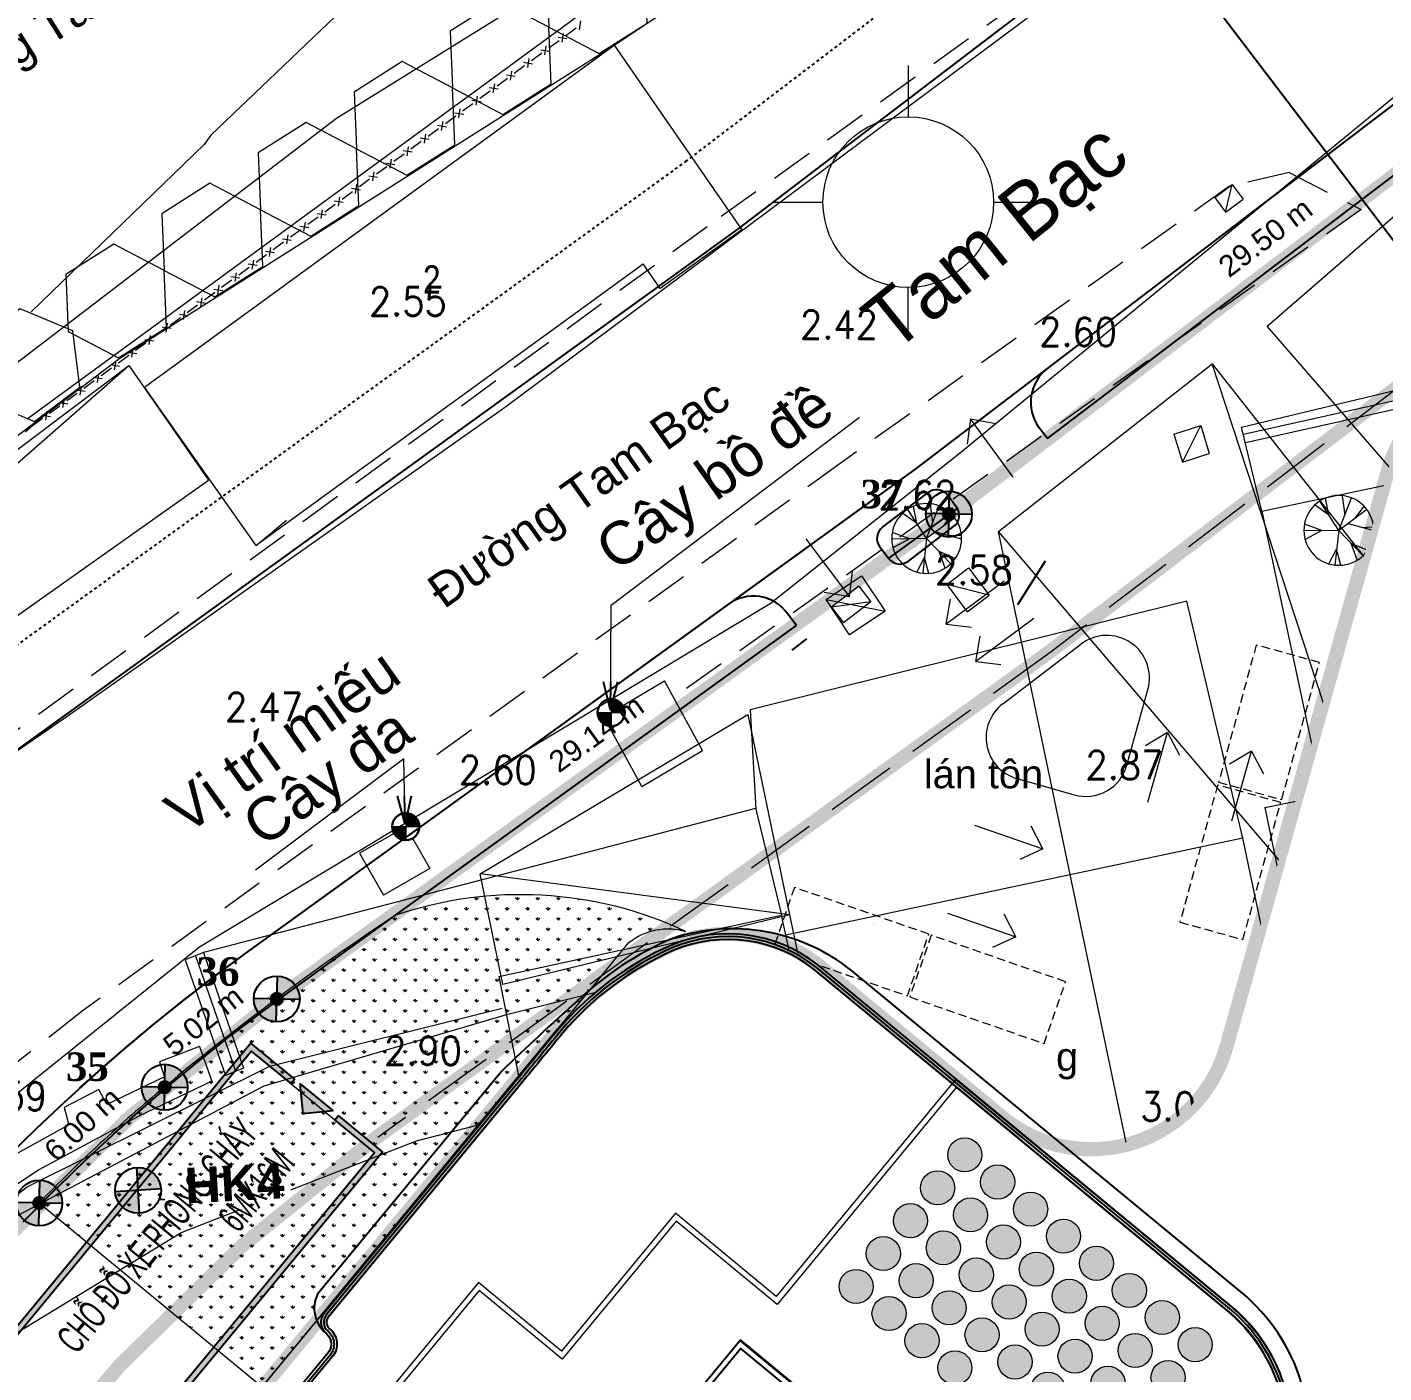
# Model space of a CAD drawing. Header units: millimetres. Extents: x 583747 to 595948, y 2304962 to 2309584.
# Drawn here: x 595601.32 to 595649.03, y 2307284.87 to 2307332.2 of the extents above; entities that cross this region are included whole.
import ezdxf
from ezdxf.enums import TextEntityAlignment as Align
from ezdxf.xclip import XClip

# ---------------------------------------------------------------- set-up
doc = ezdxf.new("R2010")
doc.units = ezdxf.units.MM
doc.set_wipeout_variables(frame=1)
for name, pattern in [('CONTINOUS', [0]), ('DASH', [0.35, 0.25, -0.1]), ('DASHDOT', [1, 0.5, -0.25, 0, -0.25]), ('DASHED', [4.5, 3, -1.5]), ('{Long Duong}', [2.3, 1.5, -0.8]), ('{qui hoach}', [1.3, 0, -1.3])]:
    doc.linetypes.add(name, pattern=pattern)
for name, color, linetype, lineweight in [('00_nen', 8, 'Continuous', 5), ('A-DOOR', 1, 'Continuous', 9), ('A-GENM-____-OTLN', 13, 'Continuous', 9), ('bo dat CXCL', 95, 'Continuous', 18), ('Code Cao do', 7, 'Continuous', 0), ('D-building block', 8, 'Continuous', 13), ('Duong RG Thua', 7, 'Continuous', 0), ('Ghi chu nha', 7, 'Continuous', 0), ('hatch', 45, 'Continuous', 5), ('KT-Chu viet', 255, 'Continuous', 20), ('KT-DV', 7, 'Continuous', 0), ('KT-Ghi chu', 7, 'Continuous', 15), ('KT-NEN', 7, 'Continuous', 0), ('KT-Net thay', 7, 'Continuous', 20), ('KT-TMB', 7, 'Continuous', 0), ('Level 15', 7, 'Continuous', 0), ('Long Duong_ Phan Cach chat lieu rair mat', 7, 'Continuous', 0), ('moc', 7, 'Continuous', 0), ('Nen dc cb Hong bang', 253, 'Continuous', 60), ('đường pccc', 6, 'Continuous', 13)]:
    doc.layers.add(name, color=color, linetype=linetype, lineweight=lineweight)
for name, color, linetype in [('A-ANNO-ROOM GEN', 50, 'Continuous'), ('A-FLOR-STRS', 1, 'Continuous'), ('A-GLAZ', 135, 'Continuous'), ('A-PLOT LINE', 6, 'DASHDOT'), ('A-WALL', 11, 'Continuous'), ('AFP-KERB-LINE', 2, 'Continuous'), ('K2', 2, 'Continuous'), ('KT-Kich thuoc', 159, 'Continuous'), ('Xref_NT1+NT2_MBDV Cot vach_220729$0$ccu12-Thay', 7, 'Continuous')]:
    doc.layers.add(name, color=color, linetype=linetype)
doc.layers.add('A-TREES', color=7, linetype='Continuous', lineweight=5, true_color=0x4b833f)
doc.layers.add('KT-Vat lieu', color=250, linetype='Continuous', plot=False)
doc.styles.add('ghicu', font='Vnarial.ttf', dxfattribs={"width": 0.8, "height": 1})
doc.styles.add('Gothic', font='GOTHIC.TTF')
doc.styles.get("Standard").update_dxf_attribs({"font": 'arial.ttf'})
doc.styles.add('Style-.VnArial', font='Vnarial.ttf')
doc.styles.add('Style-STANDARD', font='STANDARD.shx')
doc.styles.add('style6', font='VHAVANB.TTF')
doc.styles.add('VnAvantH', font='VHAVAN.TTF')
doc.dimstyles.new('ISO-25', dxfattribs={"dimtxt": 2.5, "dimasz": 2.5, "dimexe": 1.25, "dimexo": 0.625, "dimtad": 1, "dimtxsty": 'Standard', "dimcen": 2.5, "dimadec": 0, "dimazin": 0, "dimtfac": 1, "dimtmove": 0, "dimatfit": 3, "dimfxl": 1, "dimarcsym": 0})
doc.dimstyles.get("Standard").update_dxf_attribs({"dimtxt": 0.18, "dimasz": 0.18, "dimexe": 0.18, "dimexo": 0.0625, "dimgap": 0.09, "dimtad": 0, "dimtih": 1, "dimtoh": 1, "dimdec": 4, "dimzin": 0, "dimdsep": 46, "dimtxsty": 'Standard', "dimcen": 0.09, "dimadec": 0, "dimazin": 0, "dimtfac": 1, "dimtdec": 4, "dimtofl": 0, "dimtmove": 0, "dimatfit": 3, "dimfxl": 1, "dimtolj": 1, "dimtzin": 0, "dimarcsym": 0})

# ---------------------------------------------------------------- blocks, each defined once
blk = doc.blocks.new('road')
at = {"layer": 'AFP-KERB-LINE'}
for p, q in [((3483130, 1281369), (3498970, 1306081)), ((3483130, 1281369), (3498970, 1306081)), ((3491897, 1275588), (3507801, 1300401)), ((3464000, 1253155), (3483130, 1281369)), ((3475557, 1251490), (3491897, 1275588))]:
    blk.add_line(p, q, dxfattribs=at)
at = {"layer": 'AFP-KERB-LINE', "elevation": 0}
blk.add_lwpolyline([(3572174, 1147849), (3572047, 1147798), (3551626, 1142723, -0.685086), (3475557, 1251490)], format="xyb", dxfattribs=at)
at = {"layer": 'A-ANNO-ROOM GEN', "insert": (3488055, 1280161), "char_height": 2003.91, "width": 202631.34, "attachment_point": 1, "rotation": 58.8095, "style": 'Gothic'}
blk.add_mtext('Tam B{\\fArial|b0|i0|c0|p34;ạ}c', dxfattribs=at)
blk = doc.blocks.new('PLOT')
at = {"layer": 'A-PLOT LINE', "color": 251}
for p, q in [((3480604, 1282987), (3496444, 1307700)), ((3480625, 1283020), (3454001, 1243754)), ((3480625, 1283020), (3454001, 1243754)), ((3480625, 1283020), (3454001, 1243754)), ((3480625, 1283020), (3454001, 1243754))]:
    blk.add_line(p, q, dxfattribs=at)
blk = doc.blocks.new('wqeqweweqewe')
for points in [[(-1289162, 412569), (-1285984, 412569), (-1286795, 413342)], [(-1289162, 412569), (-1285984, 412569), (-1286795, 411795)]]:
    blk.add_lwpolyline(points)
blk = doc.blocks.new('werwer')
at = {"layer": 'A-GENM-____-OTLN', "linetype": 'DASHED', "ltscale": 100}
for p, q in [((-17416, -23694, 0), (-22416, -23699, 0)), ((-22416, -23699, 0), (-22414, -25999, 0)), ((-17414, -25994, 0), (-17416, -23694, 0)), ((-22414, -25999, 0), (-17414, -25994, 0))]:
    blk.add_line(p, q, dxfattribs=at)
blk = doc.blocks.new('Tree')
for p, q in [((487050, 312107), (487470, 311867)), ((487819, 311432), (487178, 312231)), ((487324, 312329), (487470, 311867)), ((487813, 311436), (488148, 312404)), ((487974, 311902), (487960, 312449)), ((487974, 311902), (488380, 312288)), ((487813, 311436), (486790, 311387)), ((486823, 311654), (487333, 311413)), ((486977, 310843), (487813, 311436)), ((487813, 311436), (487804, 311436)), ((487813, 311436), (487813, 311444)), ((487813, 311436), (487813, 311427)), ((487813, 311436), (487821, 311436)), ((487813, 311436), (488815, 311227)), ((487813, 311436), (488295, 310532)), ((488836, 311401), (488359, 311322)), ((488763, 311057), (488359, 311322)), ((487313, 311081), (486910, 310952)), ((487536, 311239), (487499, 310462)), ((488054, 310984), (488456, 310663)), ((488054, 310984), (488100, 310472)), ((487524, 310836), (487406, 310519))]:
    blk.add_line(p, q)
blk.add_circle((487813, 311436), 1024)
blk = doc.blocks.new('DV')
at = {"layer": 'bo dat CXCL'}
h = blk.add_hatch(dxfattribs=at)
h.set_pattern_fill('GRASS', color=256, scale=20)
h.set_pattern_definition([(90, (-595062099.87, -2307132692.02), (-359.2102448, 359.2102448), [95.25, -623.1704896]), (45, (-595062099.87, -2307132692), (-359.21024484, 359.21024484), [95.25, -412.75]), (135, (-595062099.87, -2307132692), (-359.21024484, -359.21024484), [95.25, -412.75])])
edge = h.paths.add_edge_path()
edge.add_arc((556583, 155316), 13678, 64.9127, 108.8591)
edge.add_arc((604513, 89461), 94604, 123.5991, 129.72117)
edge.add_arc((580408, 118474), 56884, 129.7212, 135.7674)
edge.add_line((539650, 158155), (547490, 151681))
edge.add_line((547490, 151681), (559175, 165838))
edge.add_line((559175, 165838), (560390, 167309))
edge.add_arc((561763, 165607), 2186, 73.5441, 128.8923, ccw=False)
at = {"layer": 'A-FLOR-STRS', "extrusion": (1.01289e-07, -2.17418e-09, 1)}
blk.add_line((566130, 177596, 0), (566643, 177988), dxfattribs=at)
at = {"layer": 'A-GLAZ'}
blk.add_line((546656, 150679), (557892, 164291), dxfattribs=at)
at = {"layer": 'AFP-KERB-LINE'}
for p, q in [((581928, 192704), (593896, 201835)), ((575100, 185037), (593812, 199262)), ((569515, 180818), (571943, 182571)), ((556275, 171233), (566279, 178465)), ((548047, 165286), (556275, 171233))]:
    blk.add_line(p, q, dxfattribs=at)
at = {"layer": 'AFP-KERB-LINE', "extrusion": (1.01289e-07, -2.17418e-09, 1)}
for p, q in [((575100, 185037), (574801, 185429)), ((575100, 185037), (574801, 185429)), ((569306, 181916), (570896, 183129)), ((571900, 182637), (571597, 183035)), ((570215, 180724), (571806, 181937)), ((569515, 180818), (569211, 181215)), ((566279, 178465), (565976, 178862)), ((566279, 178465), (565976, 178862))]:
    blk.add_line(p, q, dxfattribs=at)
at = {"layer": 'AFP-KERB-LINE', "extrusion": (1.01289e-07, -2.17418e-09, 1), "elevation": -1}
blk.add_lwpolyline([(541086, 162196, -0.026206), (546868, 166902), (566687, 181227)], format="xyb", dxfattribs=at)
at = {"layer": 'AFP-KERB-LINE', "elevation": 0}
blk.add_lwpolyline([(539092, 157484, -0.043), (548047, 165286)], format="xyb", dxfattribs=at)
at = {"layer": 'AFP-KERB-LINE', "extrusion": (1.01289e-07, -2.17418e-09, 1)}
for centre, radius, start, end in [((576017, 186307, 0), 1500, 126.7112, 215.8567), ((576017, 186307, 0), 1500, 126.7112, 215.8567), ((571199, 182732, -1), 500, 37.3415, 127.3415), ((571502, 182334, 0), 500, 307.3415, 37.3415), ((569609, 181519, -1), 500, 127.3415, 217.3415), ((569912, 181121, 0), 500, 217.3415, 307.3415), ((564765, 178017, 2), 1477, 34.9266, 127.0922), ((564765, 178017, 2), 1477, 34.9266, 127.0922)]:
    blk.add_arc(centre, radius, start, end, dxfattribs=at)
at = {"layer": 'AFP-KERB-LINE', "extrusion": (-8.38811e-08, 1.09944e-07, 1)}
blk.add_arc((573618, 173886, 0), 7500, 231.8762, 231.8901, dxfattribs=at)
at = {"layer": 'D-building block', "linetype": 'CONTINOUS', "ltscale": 10000, "elevation": 0}
blk.add_lwpolyline([(562382, 167704, 0.194138), (552161, 168260, 0.026719), (544056, 162227, 0.026388), (539650, 158155), (547490, 151681), (559175, 165838), (560390, 167309, -0.246309)], format="xyb", close=True, dxfattribs=at)
at = {"layer": 'KT-Net thay', "extrusion": (1.01289e-07, -2.17418e-09, 1)}
blk.add_line((573536, 175710), (576282, 177805), dxfattribs=at)
blk.add_line((573536, 175710), (576282, 177805), dxfattribs=at)
at = {"layer": 'KT-Net thay'}
for p, q in [((577901, 173550), (578637, 176213)), ((577901, 173550), (578637, 176213)), ((574038, 173074), (576047, 172507)), ((574038, 173074), (576047, 172507))]:
    blk.add_line(p, q, dxfattribs=at)
for centre, start, end in [((577192, 176612), 344.539, 127.3415), ((577192, 176612), 344.539, 127.3415), ((574446, 174518), 127.3415, 254.2212), ((574446, 174518), 127.3415, 254.2212), ((576455, 173950), 254.2212, 344.539), ((576455, 173950), 254.2212, 344.539)]:
    blk.add_arc(centre, 1500, start, end, dxfattribs=at)
ref = blk.add_blockref('PLOT', (-3147123, 179596, 0), dxfattribs=dict(rotation=340.0000000045929))
XClip(ref).set_block_clipping_path([(3437700.5976729654, 868981.9081885163), (3912891.8375199828, 1041937.3750337446), (3715693.8178756535, 1583734.481302836), (3240502.5780286361, 1410779.0144576086)])
at = {"extrusion": (-2.92942e-08, 2.18257e-07, 1), "xscale": 0.8000000000000332, "yscale": 0.8000000000000332, "zscale": 0.8000000000000332, "rotation": 126.0656720606781}
blk.add_blockref('wqeqweweqewe', (233542, 1211650, 0), dxfattribs=at)
at = {"extrusion": (2.3513e-07, -2.20643e-07, 1), "xscale": 0.8000000000000144, "yscale": 0.8000000000000144, "zscale": 0.8000000000000144, "rotation": 306.9162115471208}
blk.add_blockref('wqeqweweqewe', (922194, -841303, -2), dxfattribs=at)
at = {"extrusion": (-1.18176e-07, -1.34375e-07, 1), "xscale": 0.8000000000000039, "yscale": 0.8000000000000039, "zscale": 0.8000000000000039, "rotation": 216.4870796133321}
for p in [(-451859, -167891, 0), (-450820, -169201, 0), (-450820, -169201, 0)]:
    blk.add_blockref('wqeqweweqewe', p, dxfattribs=at)
at = {"extrusion": (9.53952e-08, 3.40318e-07, 1), "xscale": 0.8000000000000016, "yscale": 0.8000000000000016, "zscale": 0.8000000000000016, "rotation": 74.34119307554869}
for p in [(1174804, 1076212, 0), (1177762, 1075558, 0)]:
    blk.add_blockref('wqeqweweqewe', p, dxfattribs=at)
at = {"extrusion": (1.77603e-07, -2.18914e-08, 1), "xscale": 0.8000000000000013, "yscale": 0.8000000000000013, "zscale": 0.8000000000000013, "rotation": 340.7902877741442}
for p in [(1437853, -479570, 0), (1436895, -482668, 0)]:
    blk.add_blockref('wqeqweweqewe', p, dxfattribs=at)
at = {"layer": 'A-DOOR'}
for p, rotation in [((601548, 149249, 0), 254.5737797964538), ((600187, 144326, 0), 254.5737797964538), ((595169, 184261, 0), 340.8097600870932), ((599978, 182583, 0), 340.8097600870932)]:
    blk.add_blockref('werwer', p, dxfattribs=dict(at, rotation=rotation))
at = {"layer": 'A-TREES', "xscale": -1.2, "yscale": 1.2, "zscale": 1.199999999999996, "rotation": 71.72236063323176}
for p in [(1123803, 620440, 0), (1109311, 620152, 0)]:
    blk.add_blockref('Tree', p, dxfattribs=at)
at = {"layer": 'AFP-KERB-LINE'}
ref = blk.add_blockref('road', (-3147123, 179596, 0), dxfattribs=dict(at, rotation=340.0000000045929))
XClip(ref).set_block_clipping_path([(3424978.7776903473, 904726.3076186823), (3853099.8617473282, 1060549.6388383387), (3670662.8681027722, 1561791.1594749615), (3242541.7840457913, 1405967.828255306)])
blk = doc.blocks.new('nen dc cb Hong bang')
at = {"layer": '00_nen', "color": 0, "linetype": 'ByBlock', "lineweight": -2}
for p, q in [((-136.576, 127.028, -62.12), (-137.191, 128.72, -62.12)), ((-132.731, 125.235, -62.12), (-131.039, 125.851, -62.12)), ((-140.06, 122.567, -62.12), (-138.369, 123.183, -62.12)), ((-133.908, 119.698, -62.12), (-134.524, 121.39, -62.12))]:
    blk.add_line(p, q, dxfattribs=at)
at = {"layer": '00_nen', "color": 0, "linetype": 'ByBlock', "lineweight": -2, "elevation": -62.12, "flags": 128}
for points in [[(-113.839, 187.622), (-129.07, 171.952), (-138.787, 157.32), (-141.284, 155.008), (-142.277, 152.702), (-159.395, 118.008), (-159.509, 117.627), (-163.195, 110.012)], [(-181.833, 8.116), (-183.403, 9.252), (-192.428, 34.048), (-185.211, 64.686), (-176.641, 86.875), (-155.445, 120.091), (-113.333, 173.792), (-99.379, 185.59)], [(-180.753, 9.277), (-189.329, 33.713), (-187.934, 47.992), (-186.949, 52.521), (-183.245, 63.934), (-175.585, 84.96), (-159.71, 109.548), (-147.156, 125.854), (-126.871, 153.486), (-113.109, 170.638), (-106.289, 178.537)], [(-135.27, 109.289), (-130.796, 116.583), (-120.85, 133.422), (-111.294, 149.081), (-107.667, 154.389), (-104.965, 157.613), (-103.141, 159.653), (-101.564, 160.715), (-101.01, 160.917), (-100.641, 160.818), (-100.25, 160.526), (-98.037, 158.626), (-96.977, 157.6), (-67.65, 113.744), (-49.317, 82.973), (-49.265, 82.474), (-49.565, 81.996)], [(-157.108, 97.125), (-146.407, 112.557), (-131.5, 135.316)], [(-143.564, 118.965), (-152.953, 104.998), (-158.545, 108.884), (-147.156, 125.854)], [(-147.156, 125.854), (-147.156, 125.854), (-140.711, 121.29), (-142.703, 118.363), (-143.56, 118.971)], [(-108.026, 102.795), (-123.568, 122.531)], [(-115.59, 93.481), (-128.596, 114.414)], [(-186.719, 52.233), (-179.984, 71.867), (-175.239, 84.843), (-159.332, 109.42), (-155.309, 106.592)], [(-176.317, 69.642), (-171.847, 86.54), (-159.332, 109.42)], [(-85.475, -18.053), (-100.625, -20.913), (-112.434, -20.596), (-120.707, -18.676), (-132.815, -13.472), (-143.45, -6.863), (-153.391, 4.83), (-160.38, 17.048), (-165.511, 28.936), (-167.717, 43.239), (-166.205, 58.143), (-160.791, 73.212), (-149.984, 91.062), (-135.27, 109.289)], [(-176.317, 69.642), (-169.424, 86.171), (-155.309, 106.592)], [(-152.953, 104.998), (-152.25, 106.213)], [(-130.882, 99.236), (-141.591, 96.859)], [(-130.882, 99.236), (-124.213, 88.54)], [(-176.727, 52.74), (-172.633, 68.254), (-169.299, 78.258), (-167.24, 82.163), (-163.775, 87.726), (-157.108, 97.125)], [(-165.434, 42.698), (-165.246, 44.575), (-164.839, 52.574), (-162.938, 61.347), (-159.629, 69.8), (-153.947, 78.686), (-146.168, 87.255), (-138.984, 92.552), (-132.192, 97.157), (-124.127, 84.322)], [(-115.59, 93.481), (-120.233, 90.845), (-124.213, 88.54)], [(-87.652, 58.444), (-94.501, 68.502), (-98.87, 66.644), (-115.59, 93.481)], [(-118.528, 87.704), (-122.75, 88.974)], [(-118.528, 87.704), (-101.663, 60.735), (-107.343, 57.217), (-124.127, 84.322)], [(-124.127, 84.322), (-121.193, 86.205)]]:
    blk.add_lwpolyline(points, dxfattribs=at)
for points in [[(-122.201, 124.437), (-119.204, 129.841), (-98.901, 118.583), (-101.898, 113.179)], [(-128.596, 114.414), (-123.568, 122.531), (-103.595, 110.159), (-108.026, 102.795)], [(-130.882, 99.236), (-139.507, 93.472), (-141.591, 96.859), (-134.675, 105.343)], [(-121.193, 86.205), (-122.75, 88.974), (-120.148, 90.579), (-118.528, 87.704)]]:
    blk.add_lwpolyline(points, close=True, dxfattribs=at)
at = {"layer": '00_nen', "color": 0, "linetype": 'ByBlock', "lineweight": -2, "elevation": -62.12}
for points in [[(-150.301, 127.507), (-149.539, 125.658), (-147.556, 125.394), (-146.336, 126.979), (-147.099, 128.828), (-149.081, 129.092)], [(-152.741, 124.338), (-151.979, 122.489), (-149.996, 122.224), (-148.776, 123.809), (-149.539, 125.658), (-151.521, 125.922)], [(-155.181, 121.168), (-154.419, 119.319), (-152.437, 119.055), (-151.217, 120.64), (-151.979, 122.489), (-153.961, 122.753)], [(-157.622, 117.999), (-156.859, 116.15), (-154.877, 115.886), (-153.657, 117.47), (-154.419, 119.319), (-156.402, 119.584)], [(-160.062, 114.829), (-159.299, 112.98), (-157.317, 112.716), (-156.097, 114.301), (-156.859, 116.15), (-158.842, 116.414)], [(-162.502, 111.66), (-161.74, 109.811), (-159.757, 109.547), (-158.537, 111.131), (-159.299, 112.98), (-161.282, 113.245)], [(-133.478, 110.095), (-132.588, 111.303), (-131.381, 110.413), (-132.271, 109.205)], [(-164.679, 108.305), (-163.767, 106.525), (-161.769, 106.426), (-160.684, 108.106), (-161.597, 109.886), (-163.595, 109.985)]]:
    blk.add_lwpolyline(points, close=True, dxfattribs=at)
blk.add_lwpolyline([(-133.478, 110.095), (-131.381, 110.413)], dxfattribs=at)
at = {"layer": '00_nen', "color": 0, "linetype": 'ByBlock', "lineweight": -2}
blk.add_circle((-135.55, 124.209, -62.12), 3, dxfattribs=at)
at = {"layer": '00_nen', "color": 0, "linetype": 'ByBlock', "lineweight": -2, "style": 'ghicu', "width": 0.8}
blk.add_text('2', height=1, rotation=20, dxfattribs=at).set_placement((-150.359, 115.915, -62.12), align=Align.MIDDLE)
blk = doc.blocks.new('hk')
at = {"layer": 'K2'}
h = blk.add_hatch(color=256, dxfattribs=at)
h.dxf.hatch_style = 1
h.paths.add_polyline_path([(-79.569, 95.738), (-79.569, 94.297), (-78.128, 94.297, 0.006031), (-78.128, 94.332, 0.407166)])
h.paths.add_polyline_path([(-79.569, 94.297), (-81.01, 94.297, 0.006031), (-81.01, 94.263, 0.407166), (-79.569, 92.856)])
for p, q in [((-79.569, 92.856), (-79.569, 95.738)), ((-78.128, 94.297), (-81.01, 94.297))]:
    blk.add_line(p, q, dxfattribs=at)
blk.add_circle((-79.569, 94.297), 1.441, dxfattribs=at)
blk = doc.blocks.new('wwww1')
at = {"layer": 'Duong RG Thua', "color": 3, "lineweight": 0}
blk.add_line((595601.16, 2307318.466), (595620.988, 2307332.979), dxfattribs=at)
at = {"layer": 'Duong RG Thua', "color": 7, "linetype": 'Continuous', "lineweight": 0}
for p, q in [((595620.609, 2307332.47), (595620.56, 2307332.155)), ((595620.004, 2307332.027), (595619.955, 2307331.712)), ((595620.099, 2307331.957), (595620.462, 2307332.222)), ((595619.217, 2307331.451), (595619.531, 2307331.402)), ((595619.399, 2307331.584), (595619.349, 2307331.269)), ((595619.494, 2307331.514), (595619.857, 2307331.779)), ((595619.822, 2307331.894), (595620.136, 2307331.845)), ((595618.612, 2307331.008), (595618.926, 2307330.959)), ((595618.793, 2307331.141), (595618.744, 2307330.826)), ((595618.888, 2307331.071), (595619.251, 2307331.336)), ((595618.006, 2307330.565), (595618.321, 2307330.516)), ((595618.188, 2307330.698), (595618.139, 2307330.383)), ((595618.283, 2307330.628), (595618.646, 2307330.893)), ((595617.401, 2307330.122), (595617.716, 2307330.073)), ((595617.583, 2307330.255), (595617.534, 2307329.94)), ((595617.678, 2307330.185), (595618.041, 2307330.45)), ((595616.468, 2307329.299), (595616.831, 2307329.564)), ((595616.796, 2307329.679), (595617.11, 2307329.63)), ((595616.978, 2307329.812), (595616.929, 2307329.497)), ((595617.073, 2307329.742), (595617.436, 2307330.007)), ((595615.862, 2307328.856), (595616.225, 2307329.121)), ((595616.191, 2307329.236), (595616.505, 2307329.187)), ((595616.373, 2307329.369), (595616.323, 2307329.054)), ((595615.257, 2307328.413), (595615.62, 2307328.678)), ((595615.586, 2307328.793), (595615.9, 2307328.744)), ((595615.767, 2307328.926), (595615.718, 2307328.611)), ((595614.652, 2307327.97), (595615.015, 2307328.235)), ((595614.98, 2307328.35), (595615.295, 2307328.301)), ((595615.162, 2307328.483), (595615.113, 2307328.168)), ((595614.047, 2307327.527), (595614.41, 2307327.792)), ((595614.375, 2307327.907), (595614.69, 2307327.858)), ((595614.557, 2307328.04), (595614.508, 2307327.725)), ((595613.442, 2307327.084), (595613.805, 2307327.349)), ((595613.77, 2307327.464), (595614.085, 2307327.415)), ((595613.952, 2307327.597), (595613.903, 2307327.282)), ((595612.741, 2307326.711), (595612.692, 2307326.396)), ((595612.836, 2307326.641), (595613.199, 2307326.906)), ((595613.165, 2307327.021), (595613.479, 2307326.972)), ((595613.347, 2307327.154), (595613.297, 2307326.839)), ((595612.136, 2307326.268), (595612.087, 2307325.953)), ((595612.231, 2307326.198), (595612.594, 2307326.463)), ((595612.56, 2307326.578), (595612.874, 2307326.529)), ((595611.531, 2307325.825), (595611.482, 2307325.51)), ((595611.626, 2307325.755), (595611.989, 2307326.02)), ((595611.954, 2307326.135), (595612.269, 2307326.086)), ((595610.744, 2307325.249), (595611.059, 2307325.2)), ((595610.926, 2307325.382), (595610.877, 2307325.067)), ((595611.021, 2307325.312), (595611.384, 2307325.577)), ((595611.349, 2307325.692), (595611.664, 2307325.643)), ((595610.139, 2307324.806), (595610.453, 2307324.757)), ((595610.321, 2307324.939), (595610.271, 2307324.624)), ((595610.416, 2307324.869), (595610.779, 2307325.134)), ((595609.534, 2307324.363), (595609.848, 2307324.314)), ((595609.715, 2307324.496), (595609.666, 2307324.181)), ((595609.81, 2307324.426), (595610.174, 2307324.691)), ((595608.928, 2307323.92), (595609.243, 2307323.871)), ((595609.11, 2307324.053), (595609.061, 2307323.738)), ((595609.205, 2307323.983), (595609.568, 2307324.248)), ((595607.995, 2307323.097), (595608.358, 2307323.363)), ((595608.323, 2307323.477), (595608.638, 2307323.428)), ((595608.505, 2307323.61), (595608.456, 2307323.295)), ((595608.6, 2307323.54), (595608.963, 2307323.806)), ((595607.39, 2307322.654), (595607.753, 2307322.92)), ((595607.718, 2307323.034), (595608.033, 2307322.985)), ((595607.9, 2307323.167), (595607.851, 2307322.852)), ((595606.784, 2307322.211), (595607.148, 2307322.477)), ((595607.113, 2307322.591), (595607.427, 2307322.542)), ((595607.295, 2307322.724), (595607.246, 2307322.409)), ((595606.179, 2307321.768), (595606.542, 2307322.034)), ((595606.508, 2307322.148), (595606.822, 2307322.099)), ((595606.689, 2307322.281), (595606.64, 2307321.966)), ((595605.574, 2307321.325), (595605.937, 2307321.591)), ((595605.902, 2307321.705), (595606.217, 2307321.656)), ((595606.084, 2307321.838), (595606.035, 2307321.523)), ((595604.969, 2307320.882), (595605.332, 2307321.148)), ((595605.297, 2307321.262), (595605.612, 2307321.213)), ((595605.479, 2307321.395), (595605.43, 2307321.08)), ((595604.269, 2307320.509), (595604.22, 2307320.194)), ((595604.364, 2307320.439), (595604.727, 2307320.705)), ((595604.692, 2307320.819), (595605.007, 2307320.77)), ((595604.874, 2307320.952), (595604.825, 2307320.637)), ((595603.664, 2307320.066), (595603.614, 2307319.751)), ((595603.758, 2307319.996), (595604.122, 2307320.262)), ((595604.087, 2307320.376), (595604.401, 2307320.327)), ((595603.058, 2307319.623), (595603.009, 2307319.308)), ((595603.153, 2307319.553), (595603.516, 2307319.819)), ((595603.482, 2307319.933), (595603.796, 2307319.884)), ((595602.271, 2307319.047), (595602.586, 2307318.998)), ((595602.453, 2307319.18), (595602.404, 2307318.865)), ((595602.548, 2307319.11), (595602.911, 2307319.376)), ((595602.876, 2307319.49), (595603.191, 2307319.441)), ((595650.833, 2307319.461), (595643.921, 2307317.921)), ((595650.898, 2307319.168), (595643.991, 2307317.629)), ((595601.666, 2307318.604), (595601.981, 2307318.555)), ((595601.848, 2307318.737), (595601.799, 2307318.422)), ((595601.943, 2307318.667), (595602.306, 2307318.933)), ((595601.081, 2307318.017), (595601.338, 2307318.224)), ((595601.338, 2307318.224), (595601.701, 2307318.49)), ((595626.764, 2307304.767), (595607.351, 2307299.7)), ((595607.351, 2307299.7), (595606.713, 2307299.441)), ((595607.072, 2307299.587), (595608.481, 2307295.536)), ((595607.351, 2307299.7), (595608.764, 2307295.635)), ((595606.713, 2307299.441), (595608.126, 2307295.376)), ((595607.215, 2307296.398), (595605.812, 2307295.858)), ((595607.215, 2307296.398), (595607.65, 2307295.178)), ((595605.812, 2307295.858), (595605.981, 2307295.326)), ((595605.981, 2307295.326), (595603.96, 2307294.353)), ((595603.68, 2307294.879), (595602.455, 2307294.251)), ((595603.96, 2307294.353), (595603.68, 2307294.879)), ((595602.455, 2307294.251), (595602.626, 2307293.64)), ((595602.626, 2307293.64), (595600.283, 2307292.341))]:
    blk.add_line(p, q, dxfattribs=at)
at = {"layer": 'Duong RG Thua', "color": 7, "lineweight": 0}
for p, q in [((595642.914, 2307326.253), (595643.525, 2307326.71)), ((595643.297, 2307325.741), (595643.525, 2307326.71)), ((595643.525, 2307326.71), (595643.908, 2307326.198)), ((595642.914, 2307326.253), (595643.297, 2307325.741)), ((595643.297, 2307325.741), (595643.908, 2307326.198)), ((595643.86, 2307318.175), (595650.984, 2307319.896)), ((595641.478, 2307317.934), (595642.424, 2307318.234)), ((595641.774, 2307316.948), (595642.424, 2307318.234)), ((595642.424, 2307318.234), (595642.719, 2307317.248)), ((595644.574, 2307315.219), (595643.86, 2307318.175)), ((595641.478, 2307317.934), (595641.774, 2307316.948)), ((595641.774, 2307316.948), (595642.719, 2307317.248)), ((595644.574, 2307315.219), (595652.453, 2307316.895)), ((595644.574, 2307315.219), (595649.491, 2307292.154)), ((595633.488, 2307312.643), (595634.26, 2307313.226)), ((595634.26, 2307313.226), (595634.982, 2307312.269)), ((595630.395, 2307312.584), (595629.438, 2307311.844)), ((595633.488, 2307312.643), (595634.211, 2307311.687)), ((595634.982, 2307312.269), (595633.488, 2307312.643)), ((595641.934, 2307312.058), (595626.584, 2307308.232)), ((595630.82, 2307312.035), (595629.863, 2307311.294)), ((595634.211, 2307311.687), (595634.982, 2307312.269)), ((595643.897, 2307303.721), (595641.934, 2307312.058)), ((595629.438, 2307311.844), (595629.863, 2307311.294)), ((595621.437, 2307307.989), (595623.568, 2307309.253)), ((595624.904, 2307306.807), (595623.568, 2307309.253)), ((595626.584, 2307308.232), (595626.775, 2307304.742)), ((595622.773, 2307305.544), (595621.437, 2307307.989)), ((595622.773, 2307305.544), (595624.904, 2307306.807)), ((595626.775, 2307304.742), (595627.678, 2307301.016)), ((595644.678, 2307304.803), (595645.83, 2307305.039)), ((595644.678, 2307304.803), (595645.245, 2307302.033)), ((595645.83, 2307305.039), (595645.245, 2307302.033)), ((595645.83, 2307305.039), (595646.396, 2307302.269)), ((595614.057, 2307303.893), (595612.837, 2307303.19)), ((595614.707, 2307303.718), (595615.316, 2307302.657)), ((595643.897, 2307303.721), (595627.832, 2307300.311)), ((595646.391, 2307291.97), (595643.897, 2307303.721)), ((595612.837, 2307303.19), (595613.684, 2307301.718)), ((595615.316, 2307302.657), (595613.684, 2307301.718)), ((595645.245, 2307302.033), (595646.396, 2307302.269)), ((595617.74, 2307298.853), (595627.678, 2307301.016)), ((595630.406, 2307288.49), (595627.678, 2307301.016)), ((595617.74, 2307298.853), (595618.688, 2307294.065)), ((595608.764, 2307295.635), (595608.126, 2307295.376)), ((595618.688, 2307294.065), (595614.836, 2307293.073)), ((595614.836, 2307293.073), (595606.593, 2307289.86)), ((595646.391, 2307291.97), (595630.406, 2307288.49)), ((595646.98, 2307288.628), (595646.391, 2307291.97)), ((595647.876, 2307290.625), (595648.489, 2307290.724)), ((595647.876, 2307290.625), (595647.973, 2307290.028)), ((595648.489, 2307290.724), (595647.973, 2307290.028)), ((595648.489, 2307290.724), (595648.585, 2307290.127)), ((595647.973, 2307290.028), (595648.585, 2307290.127)), ((595606.593, 2307289.86), (595598.511, 2307284.934)), ((595646.642, 2307288.458), (595650.771, 2307289.09)), ((595628.448, 2307288.082), (595630.406, 2307288.49)), ((595628.448, 2307288.082), (595646.67, 2307200.515)), ((595646.642, 2307288.458), (595629.173, 2307284.596)), ((595654.272, 2307253.671), (595646.642, 2307288.458))]:
    blk.add_line(p, q, dxfattribs=at)
at = {"layer": 'Duong RG Thua', "color": 7, "lineweight": 0, "flags": 128}
blk.add_lwpolyline([(595630.395, 2307312.584), (595630.82, 2307312.035), (595629.438, 2307311.844)], dxfattribs=at)
at = {"layer": 'Duong RG Thua', "color": 1, "linetype": 'Continuous', "lineweight": 0, "flags": 128}
blk.add_lwpolyline([(595574.637, 2307253.739), (595576.278, 2307259.45), (595580.31, 2307269.031), (595583.829, 2307274.685), (595589.385, 2307281.694), (595595.671, 2307287.248), (595601.161, 2307291.457), (595609.685, 2307295.7), (595617.855, 2307297.747)], dxfattribs=at)
at = {"layer": 'Duong RG Thua', "color": 7, "linetype": 'Continuous', "lineweight": 0, "flags": 128}
blk.add_lwpolyline([(595607.65, 2307295.178), (595605.058, 2307293.939), (595601.566, 2307292.056), (595598.043, 2307289.704), (595594.254, 2307286.418)], dxfattribs=at)
at = {"layer": 'Long Duong_ Phan Cach chat lieu rair mat', "color": 4, "linetype": '{Long Duong}', "lineweight": 0}
for p, q in [((595625.564, 2307325.594), (595656.018, 2307347.501)), ((595645.536, 2307327.128), (595643.429, 2307326.647)), ((595645.536, 2307327.128), (595648.062, 2307325.837)), ((595643.429, 2307326.647), (595629.823, 2307316.961)), ((595648.062, 2307325.837), (595623.867, 2307308.644)), ((595590.411, 2307299.955), (595625.564, 2307325.594)), ((595629.823, 2307316.961), (595603.096, 2307297.64)), ((595603.096, 2307297.64), (595590.519, 2307287.814))]:
    blk.add_line(p, q, dxfattribs=at)
at = {"layer": 'hatch', "xscale": 0.56, "yscale": 0.56, "zscale": 0.56, "rotation": 3.617913900724599}
blk.add_blockref('hk', (595652.86, 2307241.447), dxfattribs=at)
at = {"layer": 'Code Cao do', "color": 6, "linetype": 'Continuous', "lineweight": 0, "style": 'Style-STANDARD'}
for s, p in [('2.55', (595613.176, 2307322.598)), ('2.42', (595628.332, 2307321.784)), ('2.62', (595631.096, 2307315.789)), ('2.58', (595633.08, 2307313.15)), ('2.87', (595638.369, 2307306.294)), ('2.79', (595645.472, 2307301.737)), ('2.90', (595613.708, 2307296.246)), ('3.06', (595640.295, 2307294.285)), ('3.03', (595642.543, 2307289.466))]:
    blk.add_text(s, height=1, rotation=359.9973, dxfattribs=at).set_placement(p, align=Align.MIDDLE_LEFT)
at = {"layer": 'Code Cao do', "color": 212, "linetype": 'Continuous', "lineweight": 0, "style": 'Style-STANDARD'}
for s, p in [('2.60', (595636.741, 2307321.527)), ('2.47', (595608.118, 2307308.34)), ('2.60', (595616.336, 2307306.119)), ('2.59', (595599.124, 2307294.644))]:
    blk.add_text(s, height=1, rotation=359.9973, dxfattribs=at).set_placement(p, align=Align.MIDDLE_LEFT)
at = {"layer": 'Ghi chu nha', "color": 7, "linetype": 'Continuous', "lineweight": 0, "style": 'Style-.VnArial'}
for s, height, rotation, p in [('S«ng Tam B¹c', 1.2, 32.3299, (595602.596, 2307332.708)), ('§\xadêng Tam B¹c', 1.2, 35.406, (595620.541, 2307315.858)), ('l¸n t«n', 1, 359.9973, (595634.782, 2307305.977)), ('g', 1, 359.9973, (595637.723, 2307296.037)), ('l¸n t«n', 1, 359.9973, (595637.739, 2307288.582))]:
    blk.add_text(s, height=height, rotation=rotation, dxfattribs=at).set_placement(p, align=Align.MIDDLE_CENTER)
at = {"layer": 'K2', "color": 2, "insert": (595608.446, 2307291.593), "char_height": 1.25, "width": 3.30321, "attachment_point": 5, "rotation": 3.0979, "style": 'style6', "bg_fill": 3, "box_fill_scale": 1.25, "bg_fill_color": 256, "bg_fill_true_color": 13158600, "bg_fill_transparency": 0}
blk.add_mtext('\\A1;{\\fArial|b1|i0|c0|p34;HK4}', dxfattribs=at)
blk = doc.blocks.new('fffff')
at = {"layer": 'Duong RG Thua', "lineweight": 0}
for points in [[(596125.717, 2307374.249, 0.414214), (596125.241, 2307374.724), (596125.241, 2307374.249)], [(596124.766, 2307374.249, 0.414214), (596125.241, 2307373.773), (596125.241, 2307374.249)]]:
    blk.add_hatch(color=1, dxfattribs=at).paths.add_polyline_path(points)
at = {"layer": 'Duong RG Thua', "color": 7, "lineweight": 0}
for points in [[(596125.241, 2307374.724), (596125.241, 2307373.773)], [(596124.766, 2307374.249), (596125.717, 2307374.249)]]:
    blk.add_lwpolyline(points, dxfattribs=at)
at = {"layer": 'Duong RG Thua', "color": 3, "lineweight": 30}
blk.add_circle((596125.241, 2307374.249), 0.476, dxfattribs=at)
blk = doc.blocks.new('TerminatorOpen_0.5')
at = {"color": 0, "linetype": 'ByBlock', "lineweight": -2}
for q in [(-1, 0.25), (-1, 0), (-1, -0.25)]:
    blk.add_line((0, 0), q, dxfattribs=at)
blk = doc.blocks.new('Moc')
at = {"layer": 'moc', "linetype": '{qui hoach}', "lineweight": 0, "ltscale": 0.5}
h = blk.add_hatch(color=7, dxfattribs=at)
edge = h.paths.add_edge_path()
edge.add_arc((0, 0), 0.25, 0, 360)
blk = doc.blocks.new('NEN')
at = {"layer": 'Level 15', "color": 240, "linetype": 'DASH', "lineweight": 13, "ltscale": 10, "true_color": 0xed1f24, "const_width": 0.5, "flags": 128}
blk.add_lwpolyline([(595682.634, 2307317.629), (595677.108, 2307338.736), (595668.702, 2307341.648), (595657.199, 2307332.945), (595633.733, 2307315.075), (595610.101, 2307298.024, 0.685011), (595643.311, 2307173.379), (595664.098, 2307171.161), (595705.748, 2307172.441), (595712.065, 2307180.508), (595682.634, 2307317.629)], format="xyb", close=True, dxfattribs=at)
at = {"layer": 'Level 15', "color": 152, "linetype": 'DASH', "lineweight": 13, "ltscale": 10, "true_color": 0x2776bb, "const_width": 0.5, "flags": 128}
blk.add_lwpolyline([(595676.796, 2307316.238), (595672.115, 2307334.115), (595669.766, 2307334.929), (595660.826, 2307328.166), (595637.307, 2307310.255), (595613.624, 2307293.167, 0.684877), (595643.957, 2307179.345), (595664.326, 2307177.171), (595702.756, 2307178.352), (595705.609, 2307181.996)], format="xyb", close=True, dxfattribs=at)
at = {"layer": 'hatch', "xscale": 0.56, "yscale": 0.56, "zscale": 0.56, "rotation": 358.6179139007246}
for p in [(595677.005, 2307261.209), (595653.373, 2307244.158), (595649.428, 2307241.053), (595645.022, 2307236.981)]:
    blk.add_blockref('hk', p, dxfattribs=at)
at = {"layer": 'moc', "color": 7, "linetype": '{qui hoach}', "lineweight": 0, "ltscale": 0.5}
for p in [(595633.733, 2307315.075), (595610.101, 2307298.024), (595606.156, 2307294.919), (595601.75, 2307290.847)]:
    blk.add_blockref('Moc', p, dxfattribs=at)
at = {"layer": 'moc', "color": 7, "linetype": 'Continuous', "lineweight": 0, "style": 'Style-.VnArial'}
for s, rotation, p in [('29.50 m', 37.2912, (595644.86, 2307324.806)), ('29.14 m', 35.8109, (595621.332, 2307307.36)), ('5.02 m', 38.2007, (595607.51, 2307297.258)), ('6.00 m', 42.7443, (595603.274, 2307293.618))]:
    blk.add_text(s, height=0.75, rotation=rotation, dxfattribs=at).set_placement(p, align=Align.MIDDLE_CENTER)
at = {"layer": 'moc', "color": 7, "linetype": 'Continuous', "lineweight": 0, "char_height": 1, "attachment_point": 4, "line_spacing_factor": 0.6, "style": 'Style-.VnArial'}
for s, insert in [('\\f.VnTimeH|b1|i0|c00|p39;37', (595630.621, 2307315.772)), ('\\f.VnTimeH|b1|i0|c00|p39;36', (595607.279, 2307298.982)), ('\\f.VnTimeH|b1|i0|c00|p39;35', (595602.684, 2307295.635))]:
    blk.add_mtext(s, dxfattribs=dict(at, insert=insert))
blk = doc.blocks.new('A$C742103E6')
at = {"layer": 'KT-Vat lieu'}
for points in [[(-2000, 11800), (-2000, 12000), (0, 12000), (0, -4000), (-6000, -4000), (-6000, 12000), (-4000, 12000), (-4000, 11800), (-5800, 11800), (-5800, -3800), (-200, -3800), (-200, 11800)], [(-2250, 12000), (-3000, 11250), (-3750, 12000)]]:
    blk.add_hatch(color=6, dxfattribs=at).paths.add_polyline_path(points)
at = {"color": 6}
blk.add_lwpolyline([(-5800, 11800), (-200, 11800), (-200, -3800), (-5800, -3800)], close=True, dxfattribs=at)
at = {"layer": 'KT-Vat lieu', "color": 6}
for p, q in [((-4000, 12000), (-4000, 11800)), ((-2000, 11800), (-2000, 12000))]:
    blk.add_line(p, q, dxfattribs=at)
for points in [[(-4000, 12000), (-6000, 12000), (-6000, -4000), (0, -4000), (0, 12000), (-2000, 12000)], [(-4000, 11800), (-5800, 11800), (-5800, -3800), (-200, -3800), (-200, 11800), (-2000, 11800)]]:
    blk.add_lwpolyline(points, dxfattribs=at)
blk.add_lwpolyline([(-2250, 12000), (-3000, 11250), (-3750, 12000)], close=True, dxfattribs=at)
at = {"layer": 'KT-Chu viet', "color": 6, "insert": (-4732, 9748, 74), "char_height": 1000, "width": 10535.88, "attachment_point": 3, "rotation": 90, "style": 'VnAvantH'}
blk.add_mtext('{\\W0.6;CHç §ç XE PHßNG CH¸Y\\P6mx16m}', dxfattribs=at)
blk = doc.blocks.new('duong pccc')
at = {"layer": 'KT-Kich thuoc'}
blk.add_line((11422030, 1154714), (11422996, 1156250), dxfattribs=at)
at = {"layer": 'đường pccc', "extrusion": (-0.000100202, -0.000121334, 1), "rotation": 320.4488264241234}
blk.add_blockref('A$C742103E6', (11392046, 1126214, -1278), dxfattribs=at)
blk = doc.blocks.new('NUT')
at = {"layer": 'KT-Ghi chu'}
h = blk.add_hatch(color=256, dxfattribs=at)
h.dxf.hatch_style = 1
edge = h.paths.add_edge_path()
edge.add_arc((596430.768, 2307264.799), 0.6, 0, 360)
blk.add_circle((596430.768, 2307264.799, 0.003), 0.6, dxfattribs=at)
blk = doc.blocks.new('WWWWW11')
blk.add_wipeout([(596238.135, 2307359.177), (596238.112, 2307358.978), (596238.078, 2307358.716), (596238.01, 2307358.37), (596237.953, 2307358.187), (596227.541, 2307321.466), (596225.718, 2307319.774), (596223.888, 2307318.406), (596221.272, 2307316.895), (596218.467, 2307315.746), (596214.963, 2307314.885), (596211.401, 2307314.597), (596208.01, 2307314.851), (596204.79, 2307315.525), (596202.528, 2307316.32), (596201.055, 2307317.162), (596199.346, 2307318.58), (596197.722, 2307320.106), (596196.232, 2307321.226), (596194.288, 2307322.379), (596192.496, 2307323.184), (596189.758, 2307324.012), (596187.206, 2307324.394), (596185.027, 2307324.442), (596182.964, 2307324.253), (596180.549, 2307323.732), (596178.912, 2307323.182), (596176.745, 2307322.177), (596174.837, 2307320.987), (596173.671, 2307320.088), (596170.806, 2307316.849), (596170.475, 2307317.123), (596163.925, 2307309.192), (596163.136, 2307308.52), (596162.383, 2307307.984), (596161.61, 2307307.523), (596160.942, 2307307.187), (596160.221, 2307306.884), (596151.877, 2307303.714), (596151.061, 2307303.454), (596150.167, 2307303.357), (596149.313, 2307303.441), (596148.472, 2307303.702), (596147.829, 2307304.045), (596147.216, 2307304.527), (596146.738, 2307305.062), (596146.284, 2307305.814), (596146.019, 2307306.542), (596145.89, 2307307.301), (596145.976, 2307309.171), (596146.12, 2307311.038), (596146.216, 2307312), (596146.449, 2307313.887), (596146.707, 2307315.571), (596146.909, 2307316.718), (596147.312, 2307318.709), (596147.737, 2307320.517), (596148.238, 2307322.392), (596148.59, 2307323.585), (596149.029, 2307324.965), (596149.23, 2307325.645), (596149.437, 2307326.089), (596149.633, 2307326.412), (596149.873, 2307326.735), (596177.482, 2307360.165), (596177.959, 2307360.691), (596178.621, 2307361.321), (596179.378, 2307361.927), (596180.095, 2307362.408), (596180.774, 2307362.794), (596181.461, 2307363.123), (596182.19, 2307363.328), (596183.089, 2307363.441), (596183.95, 2307363.414), (596185.041, 2307363.184), (596185.896, 2307362.832), (596186.562, 2307362.432), (596186.918, 2307362.161), (596192.912, 2307357.211), (596193.435, 2307356.817), (596194.214, 2307356.4), (596195.057, 2307356.125), (596195.899, 2307356.006), (596197.145, 2307356.092), (596198.149, 2307356.402), (596198.911, 2307356.81), (596199.709, 2307357.456), (596200.292, 2307358.152), (596200.69, 2307358.837), (596200.997, 2307359.651), (596206.716, 2307380.054), (596207.051, 2307380.862), (596207.414, 2307381.472), (596207.767, 2307381.933), (596208.101, 2307382.291), (596208.485, 2307382.634), (596222.62, 2307394.116), (596223.05, 2307394.397), (596223.519, 2307394.642), (596224.107, 2307394.869), (596224.88, 2307395.053), (596225.678, 2307395.117), (596226.583, 2307395.042), (596227.421, 2307394.826), (596228.205, 2307394.479), (596228.764, 2307394.126), (596229.423, 2307393.561), (596229.994, 2307392.876), (596230.384, 2307392.219), (596230.659, 2307391.557), (596238.097, 2307360.41), (596238.134, 2307360.1), (596238.152, 2307359.797), (596238.152, 2307359.473)]).translate(0, 0, -0.044)
at = {"layer": 'A-GLAZ', "const_width": 0.5}
blk.add_lwpolyline([(596155.594, 2307333.66), (596177.479, 2307360.166, -0.114295), (596181.458, 2307363.124, -0.292874), (596186.915, 2307362.162), (596192.909, 2307357.212, 0.564483), (596200.994, 2307359.652), (596206.713, 2307380.056, -0.123781), (596208.482, 2307382.635), (596222.617, 2307394.117, -0.506067), (596230.656, 2307391.559), (596236.123, 2307368.98), (596238.094, 2307360.411, -0.133418), (596237.95, 2307358.188), (596227.538, 2307321.467)], format="xyb", dxfattribs=at)
at = {"layer": 'A-WALL', "elevation": -0.044}
blk.add_lwpolyline([(596175.9, 2307339.554), (596177.595, 2307338.154), (596175.717, 2307335.88), (596179.919, 2307332.409), (596181.797, 2307334.684), (596182.107, 2307334.428), (596185.033, 2307337.971), (596187.539, 2307335.901), (596192.604, 2307342.035), (596183.891, 2307349.23), (596175.9, 2307339.554)], dxfattribs=at)
at = {"layer": 'KT-Net thay', "elevation": 7.637}
for points in [[(596202.951, 2307343.875, 0.30477), (596201.25, 2307350.293), (596191.439, 2307358.395), (596185.137, 2307350.765), (596181.59, 2307353.694), (596177.585, 2307348.846), (596174.664, 2307351.259), (596157.834, 2307330.884), (596160.764, 2307328.464), (596150.065, 2307315.512), (596158.387, 2307308.639), (596166.038, 2307317.901)], [(596202.689, 2307343.741, 0.314729), (596201.12, 2307350.141), (596191.466, 2307358.113), (596185.164, 2307350.483), (596181.617, 2307353.413), (596177.612, 2307348.564), (596174.691, 2307350.977), (596158.116, 2307330.911), (596161.045, 2307328.491), (596150.347, 2307315.539), (596158.36, 2307308.92), (596165.883, 2307318.029)]]:
    blk.add_lwpolyline(points, format="xyb", dxfattribs=at)
at = {"layer": 'Level 15', "color": 152, "linetype": 'DASH', "lineweight": 13, "ltscale": 10, "true_color": 0x2776bb}
for p, q in [((596218.323, 2307391.349, -0.044), (596194.803, 2307373.437, -0.044)), ((596194.803, 2307373.437, -0.044), (596171.121, 2307356.35, -0.044))]:
    blk.add_line(p, q, dxfattribs=at)
at = {"layer": 'Xref_NT1+NT2_MBDV Cot vach_220729$0$ccu12-Thay', "extrusion": (-3.81165e-21, -3.29453e-06, 1), "elevation": -7.623}
for points in [[(596203.536, 2307343.709, 0.301106), (596201.666, 2307350.759), (596187.777, 2307362.229, 0.252641), (596181.496, 2307363.358, 0.090278), (596178.145, 2307361.161, 0.010865), (596175.479, 2307358.679), (596169.009, 2307350.844), (596169.009, 2307350.844, 0.348553), (596169.304, 2307349.473), (596169.35, 2307349.431, -0.377527), (596169.372, 2307348.77), (596165.455, 2307344.028, -0.442642), (596164.783, 2307343.999), (596164.783, 2307343.999, 0.410403), (596163.234, 2307343.852), (596149.393, 2307327.091, 0.072498), (596148.459, 2307325.147, 0.050293), (596145.702, 2307312.765, 0.014313), (596145.274, 2307307.635, 0.533325), (596152.061, 2307303.118), (596160.444, 2307306.326, 0.081313), (596164.345, 2307308.763), (596185.071, 2307333.86, -0.414214), (596185.634, 2307333.914), (596193.808, 2307327.164, 0.414702), (596197.471, 2307327.517), (596200.949, 2307331.728)], [(596202.89, 2307343.684, 0.311128), (596201.276, 2307350.303), (596186.598, 2307362.423, 0.272256), (596181.458, 2307363.124, 0.114295), (596177.479, 2307360.166, -0.000247), (596175.907, 2307358.255), (596169.236, 2307350.178, 0.413726), (596169.304, 2307349.474), (596169.304, 2307349.473, -0.414311), (596169.371, 2307348.769), (596165.455, 2307344.028, -0.414153), (596164.821, 2307343.968), (596164.783, 2307343.999, 0.414214), (596164.079, 2307343.932), (596149.874, 2307326.732, 0.071626), (596149.03, 2307324.963, 0.050313), (596146.298, 2307312.694, 0.020998), (596145.889, 2307307.367, 0.50406), (596151.704, 2307303.622), (596160.221, 2307306.883, 0.080267), (596163.914, 2307309.183), (596184.609, 2307334.242, -0.414214), (596186.016, 2307334.376), (596194.19, 2307327.627, 0.41477), (596197.008, 2307327.898), (596200.318, 2307331.906)], [(596202.793, 2307343.712, 0.311453), (596201.211, 2307350.227), (596186.535, 2307362.345, 0.272153), (596181.497, 2307363.032, 0.114259), (596177.556, 2307360.102, -0.000247), (596175.984, 2307358.192), (596169.314, 2307350.114, 0.413691), (596169.367, 2307349.551), (596169.368, 2307349.55, -0.414311), (596169.449, 2307348.706), (596165.532, 2307343.964, -0.414153), (596164.757, 2307343.891), (596164.72, 2307343.922, 0.414214), (596164.157, 2307343.868), (596149.955, 2307326.672, 0.07147), (596149.125, 2307324.932, 0.050316), (596146.397, 2307312.682, 0.020978), (596145.989, 2307307.369, 0.503675), (596151.669, 2307303.716), (596160.183, 2307306.976, 0.080087), (596163.842, 2307309.253), (596184.532, 2307334.306, -0.414214), (596186.08, 2307334.454), (596194.253, 2307327.704, 0.414785), (596196.931, 2307327.962), (596200.282, 2307332.02)], [(596202.697, 2307343.739, 0.31179), (596201.145, 2307350.151), (596186.472, 2307362.267, 0.272047), (596181.537, 2307362.94, 0.114221), (596177.632, 2307360.037, -0.000247), (596176.062, 2307358.128), (596169.391, 2307350.05, 0.41364), (596169.431, 2307349.628), (596169.432, 2307349.627, -0.414311), (596169.526, 2307348.642), (596165.609, 2307343.901, -0.414153), (596164.694, 2307343.814), (596164.656, 2307343.845, 0.414214), (596164.234, 2307343.804), (596150.035, 2307326.613, 0.07131), (596149.221, 2307324.902, 0.05032), (596146.496, 2307312.67, 0.020958), (596146.089, 2307307.37, 0.503277), (596151.633, 2307303.809), (596160.146, 2307307.069, 0.079904), (596163.77, 2307309.323), (596184.454, 2307334.369, -0.414214), (596186.144, 2307334.531), (596194.317, 2307327.781, 0.4148), (596196.853, 2307328.025), (596200.247, 2307332.134)]]:
    blk.add_lwpolyline(points, format="xyb", dxfattribs=at)
at = {"layer": 'KT-Kich thuoc', "rotation": 270}
for p in [(-1711073.035, 2903786.511, -0.13), (-1711071.877, 2903785.558, -0.087), (-1711073.99, 2903785.354, -0.11), (-1711070.72, 2903784.605, -0.043), (-1711074.945, 2903784.198, -0.09), (-1711072.832, 2903784.401, -0.066), (-1711069.562, 2903783.652, 0), (-1711073.787, 2903783.245, -0.046), (-1711071.675, 2903783.448, -0.023), (-1711075.9, 2903783.041, -0.069), (-1711068.405, 2903782.699, 0.044), (-1711072.63, 2903782.292, -0.003), (-1711070.517, 2903782.495, 0.021), (-1711076.855, 2903781.885, -0.049), (-1711074.742, 2903782.088, -0.026), (-1711067.247, 2903781.746, 0.087), (-1711071.472, 2903781.339, 0.041), (-1711069.36, 2903781.542, 0.064), (-1711075.697, 2903780.932, -0.006), (-1711073.585, 2903781.135, 0.017), (-1711066.09, 2903780.792, 0.131), (-1711070.315, 2903780.385, 0.084), (-1711068.202, 2903780.589, 0.107), (-1711074.54, 2903779.978, 0.038), (-1711072.427, 2903780.182, 0.061), (-1711064.932, 2903779.839, 0.174), (-1711069.157, 2903779.432, 0.128), (-1711067.045, 2903779.636, 0.151), (-1711073.382, 2903779.025, 0.081), (-1711071.27, 2903779.229, 0.104), (-1711068, 2903778.479, 0.171), (-1711065.887, 2903778.683, 0.194), (-1711070.112, 2903778.276, 0.148)]:
    blk.add_blockref('NUT', p, dxfattribs=at)
at = {"color": 2}
blk.add_wipeout([(596173.993, 2307337.271), (596180.2, 2307332.145), (596185.004, 2307337.962), (596187.51, 2307335.893), (596192.575, 2307342.026), (596183.862, 2307349.222)], dxfattribs=at).translate(0, 0, 7.579).dxf.layer = 'A-WALL'
at = {"layer": 'A-WALL', "color": 2, "elevation": 7.579}
for points in [[(596175.687, 2307335.871), (596180.2, 2307332.145), (596185.004, 2307337.962), (596187.51, 2307335.893), (596192.575, 2307342.026), (596183.862, 2307349.222), (596173.993, 2307337.271)], [(596175.815, 2307336.025), (596180.173, 2307332.426), (596184.977, 2307338.244), (596187.483, 2307336.174), (596192.294, 2307342), (596183.889, 2307348.94), (596174.274, 2307337.297)]]:
    blk.add_lwpolyline(points, close=True, dxfattribs=at)

msp = doc.modelspace()

# ---------------------------------------------------------------- block references
at = {"layer": 'KT-NEN', "color": 7, "lineweight": 0}
msp.add_blockref('wwww1', (0.167, -0.045, -0.002), dxfattribs=at)

# ---------------------------------------------------------------- next in the draw order: block references
for p in [(-503.383, -66.154, -0.002), (-510.605, -70.164, -0.002)]:
    msp.add_blockref('fffff', p)
at = {"layer": 'AFP-KERB-LINE', "xscale": 0.001, "yscale": 0.001, "zscale": 0.001}
msp.add_blockref('duong pccc', (584214.128, 2306157.185), dxfattribs=at)
at = {"layer": 'KT-DV', "xscale": 0.001, "yscale": 0.001, "zscale": 0.001}
msp.add_blockref('DV', (595062.094, 2307132.697), dxfattribs=at)
at = {"layer": 'KT-Net thay'}
msp.add_blockref('NEN', (0, 0), dxfattribs=at)
at = {"layer": 'Nen dc cb Hong bang', "color": 250, "lineweight": 5, "transparency": 33554559}
ref = msp.add_blockref('nen dc cb Hong bang', (595717.055, 2307162.892, 62.118), dxfattribs=dict(at, rotation=339.9497468043105))
XClip(ref).set_block_clipping_path([(-203.3197306411, -233.6640955163), (218.1103911197, -79.8573456709), (46.3376134067, 390.7996488991), (-375.0925083541, 236.9928990537)])

# ---------------------------------------------------------------- next in the draw order: texts
at = {"layer": 'Ghi chu nha', "color": 3, "linetype": 'Continuous', "lineweight": 0, "style": 'Style-.VnArial'}
for s, p in [('C©y bå ®Ò', (595625.48, 2307316.386)), ('VÞ trÝ miÕu', (595610.301, 2307307.102)), ('C©y ®a', (595611.875, 2307305.854))]:
    msp.add_text(s, height=1.5, rotation=35.406, dxfattribs=at).set_placement(p, align=Align.MIDDLE_CENTER)

# ---------------------------------------------------------------- next in the draw order: leaders
at = {"layer": 'Ghi chu nha', "color": 7, "lineweight": 0}
msp.add_leader([(595621.834, 2307308.177), (595621.861, 2307311.867), (595630.592, 2307318.479)], dimstyle='Standard', override={"dimtxt": 1, "dimasz": 1, "dimexe": 0.5, "dimexo": 0.5, "dimgap": 0.5, "dimtad": 0, "dimtih": 0, "dimtoh": 0, "dimdec": 3, "dimzin": 11, "dimtxsty": 'Style-STANDARD', "dimclrd": 4, "dimaunit": 1, "dimadec": 4, "dimazin": 3, "dimtdec": 3, "dimatfit": 1, "dimldrblk": 'TerminatorOpen_0.5', "dimtolj": 0, "dimtzin": 11, "dimlwd": 0}, dxfattribs=at)
at = {"layer": 'Ghi chu nha', "color": 3, "linetype": 'Continuous', "lineweight": 0}
msp.add_leader([(595614.612, 2307304.167), (595614.563, 2307306.464), (595609.348, 2307302.554)], dimstyle='Standard', override={"dimtxt": 1, "dimasz": 1, "dimexe": 0.5, "dimexo": 0.5, "dimgap": 0.5, "dimtad": 0, "dimtih": 0, "dimtoh": 0, "dimdec": 3, "dimzin": 11, "dimtxsty": 'Style-STANDARD', "dimclrd": 4, "dimaunit": 1, "dimadec": 4, "dimazin": 3, "dimtdec": 3, "dimatfit": 1, "dimldrblk": 'TerminatorOpen_0.5', "dimtolj": 0, "dimtzin": 11, "dimlwd": 0}, dxfattribs=at)
at = {"layer": 'KT-Chu viet'}
for points, override in [([(595653.915, 2307330.444), (595636.902, 2307352.821), (595599.542, 2307352.821)], {"dimasz": 2, "dimtad": 0, "dimzin": 0, "dimfxl": 4, "dimtfill": 1, "dimarcsym": 2}), ([(595651.879, 2307321.379), (595632.182, 2307347.284), (595599.517, 2307347.284)], {"dimasz": 2, "dimgap": 0.625, "dimtad": 0, "dimzin": 0, "dimfxl": 4, "dimtfill": 1, "dimarcsym": 2})]:
    msp.add_leader(points, dimstyle='ISO-25', override=override, dxfattribs=at)

# ---------------------------------------------------------------- next in the draw order: block references
at = {"layer": 'KT-TMB'}
msp.add_blockref('WWWWW11', (-557.473, -63.204, 0.042), dxfattribs=at)

doc.saveas('drawing.dxf')
